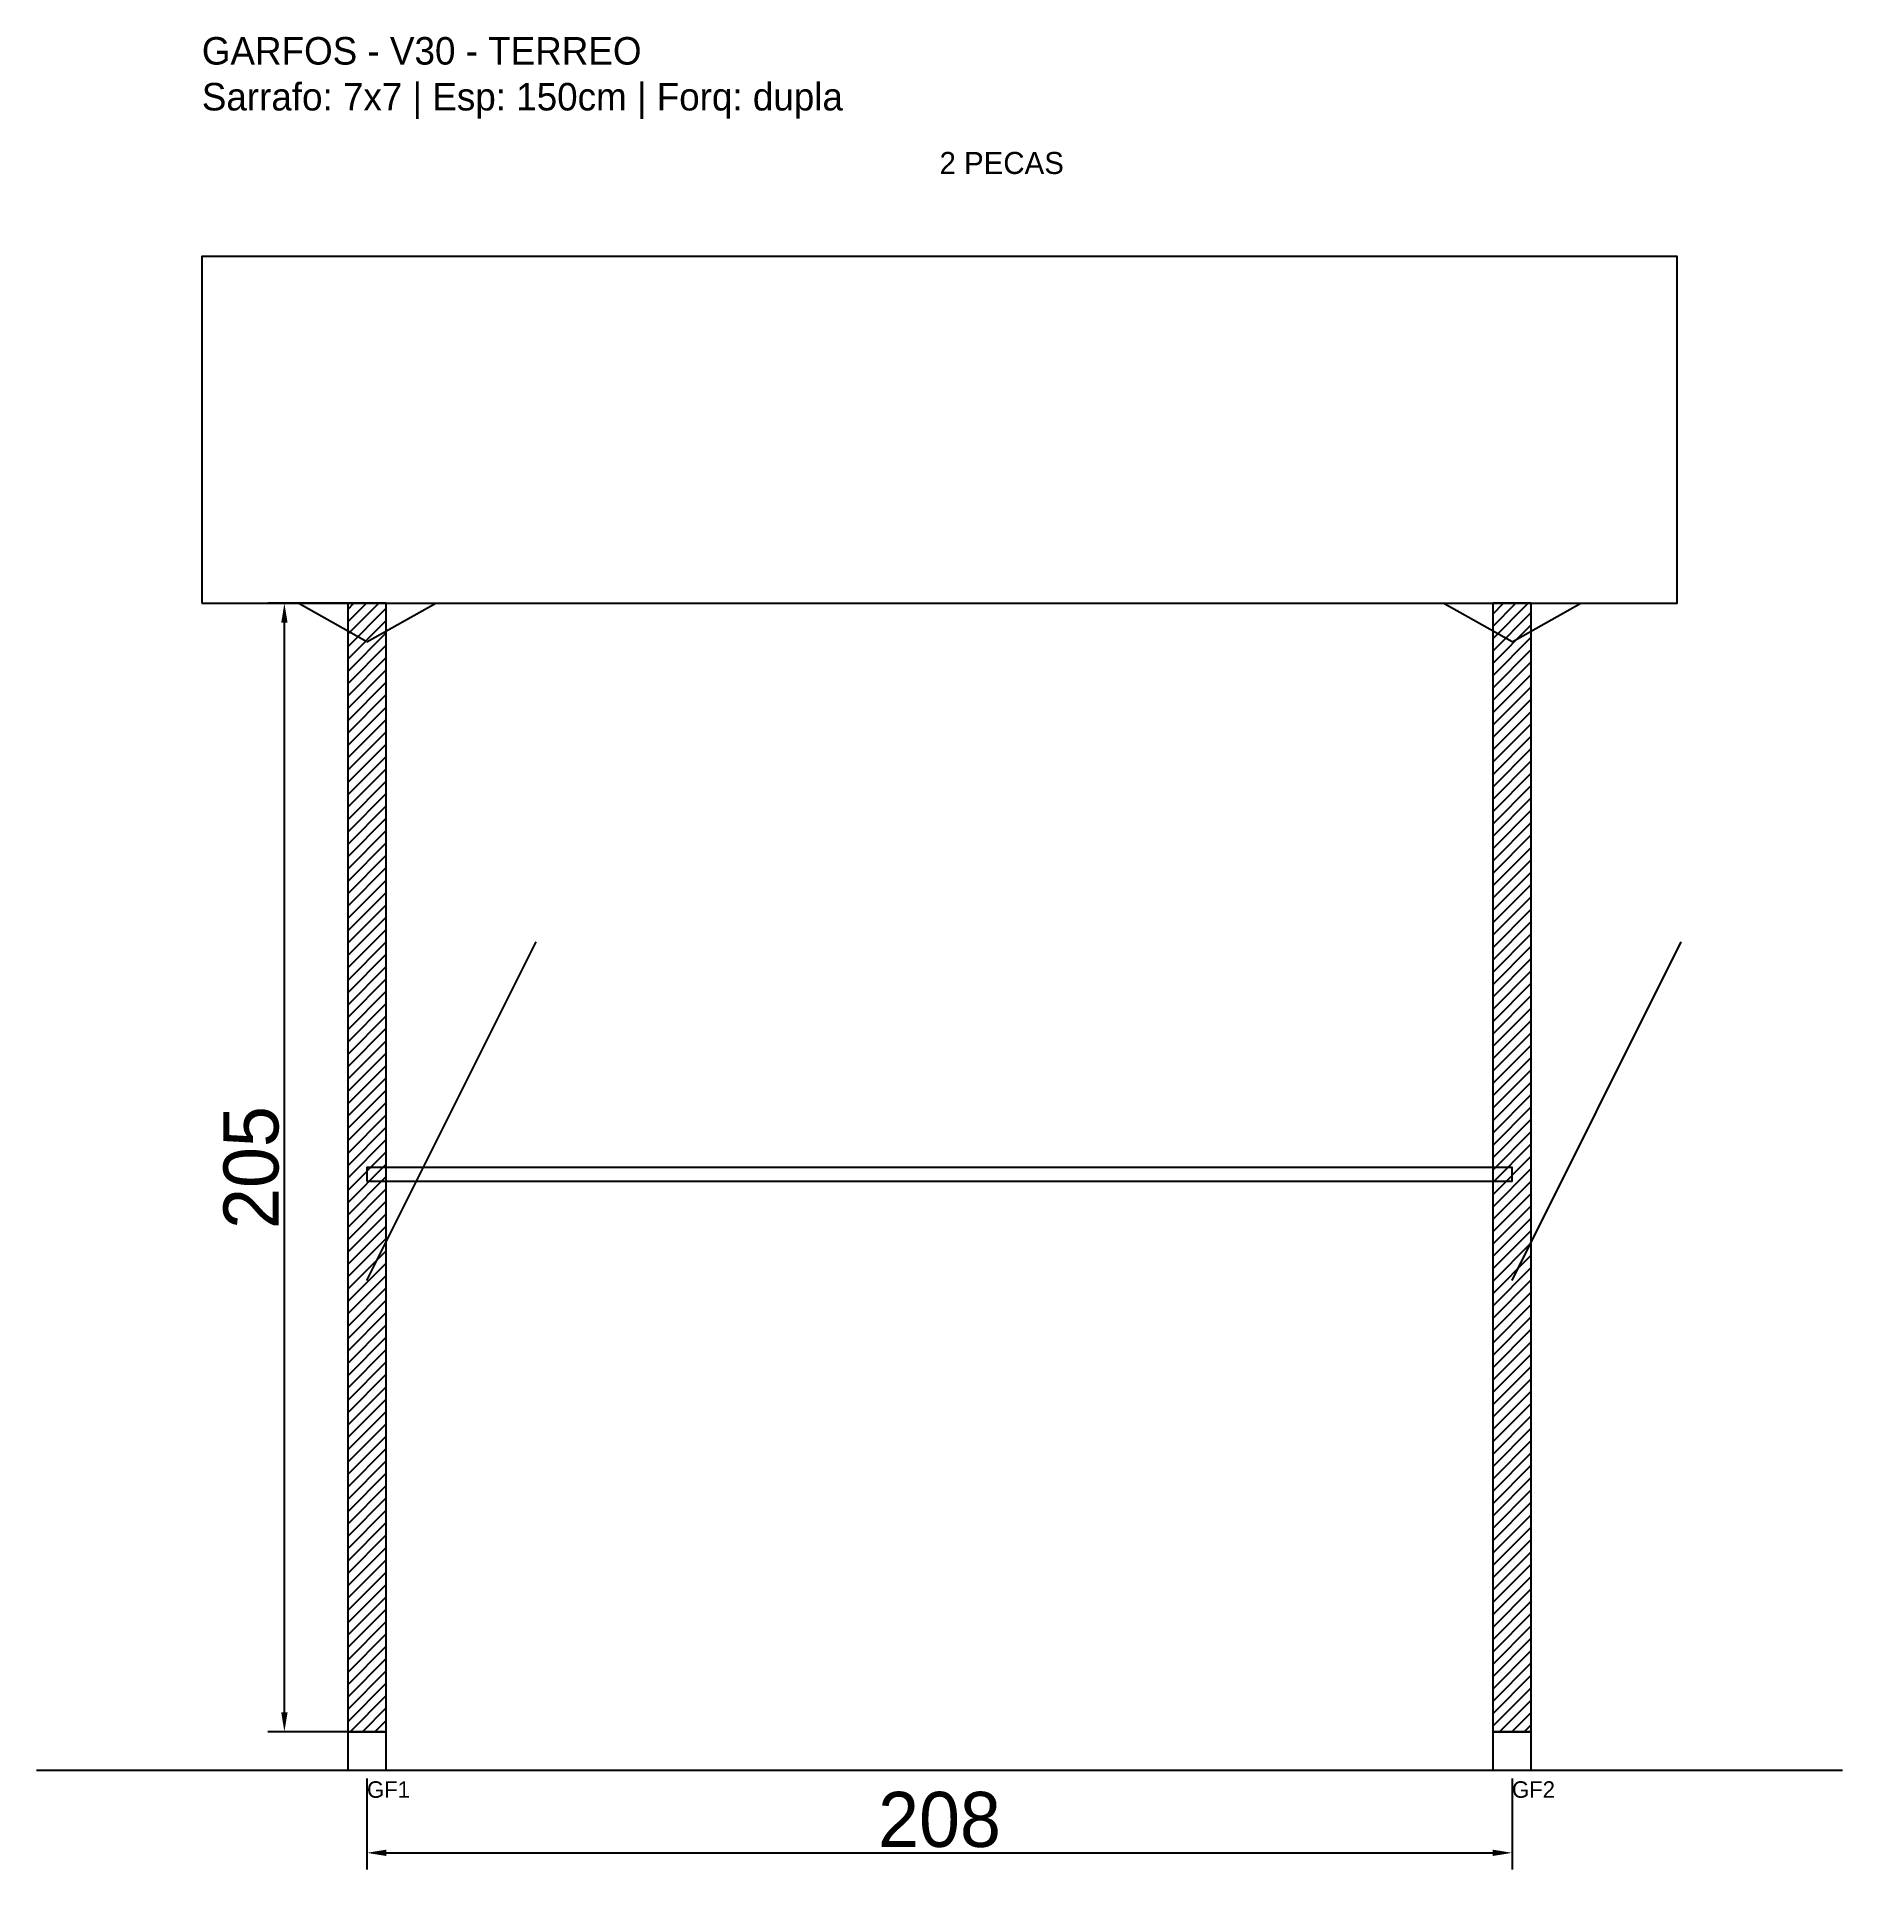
# Model space of a CAD drawing. Header units: metres. Extents: x -30 to 298, y -25 to 308.
import ezdxf

# ---------------------------------------------------------------- set-up
doc = ezdxf.new("R2010")
doc.units = ezdxf.units.M
for name, color, linetype in [('BARRA_ANCORAGEM', 1, 'Continuous'), ('COTA', 241, 'Continuous'), ('GARFOS OK', 3, 'Continuous'), ('NOME DA VIGA', 6, 'Continuous'), ('SARR_7x7', 40, 'Continuous'), ('TIRAS REESCORAMENTO', 252, 'Continuous'), ('VIGAS', 3, 'Continuous')]:
    doc.layers.add(name, color=color, linetype=linetype)
doc.dimstyles.new('EZ DXF', dxfattribs={"dimtxt": 10, "dimasz": 3.5, "dimexe": 3, "dimexo": 1.5, "dimgap": 1, "dimtad": 1, "dimdec": 1, "dimdsep": 46, "dimcen": 2.5, "dimazin": 3, "dimtfac": 1, "dimtmove": 0, "dimatfit": 3})

msp = doc.modelspace()

# ---------------------------------------------------------------- hatches: boundary and pattern name
at = {"layer": 'COTA'}
h = msp.add_hatch(dxfattribs=at)
h.set_pattern_fill('ANSI31', scale=0.5)
h.paths.add_polyline_path([(26.5, 0), (33.5, 0), (33.5, 205), (26.5, 205)])
h = msp.add_hatch(dxfattribs=at)
h.set_pattern_fill('ANSI31', scale=0.5)
h.paths.add_polyline_path([(234.489625, 0), (241.489625, 0), (241.489625, 205), (234.489625, 205)])

# ---------------------------------------------------------------- linework, layer by layer
at = {"layer": 'BARRA_ANCORAGEM'}
for p, q in [((30, 82), (60.75, 143.5)), ((237.989625, 82), (268.739625, 143.5))]:
    msp.add_line(p, q, dxfattribs=at)
at = {"layer": 'GARFOS OK'}
for p, q in [((30, 198), (17.5, 205)), ((17.5, 205), (42.5, 205)), ((30, 198), (42.5, 205)), ((237.989625, 198), (225.489625, 205)), ((225.489625, 205), (250.489625, 205)), ((237.989625, 198), (250.489625, 205))]:
    msp.add_line(p, q, dxfattribs=at)
at = {"layer": 'GARFOS OK', "linetype": 'CONTINUOUS'}
msp.add_line((-30, -7), (297.989625, -7), dxfattribs=at)
at = {"layer": 'GARFOS OK'}
for points in [[(26.5, 0), (33.5, 0), (33.5, 205), (26.5, 205), (26.5, 0)], [(234.489625, 0), (241.489625, 0), (241.489625, 205), (234.489625, 205), (234.489625, 0)]]:
    msp.add_lwpolyline(points, dxfattribs=at)
at = {"layer": 'SARR_7x7'}
for points in [[(26.5, -7), (33.5, -7), (33.5, 0), (26.5, 0), (26.5, -7)], [(234.489625, -7), (241.489625, -7), (241.489625, 0), (234.489625, 0), (234.489625, -7)]]:
    msp.add_lwpolyline(points, dxfattribs=at)
at = {"layer": 'TIRAS REESCORAMENTO'}
msp.add_lwpolyline([(30, 100), (237.989625, 100), (237.989625, 102.5), (30, 102.5), (30, 100)], dxfattribs=at)
at = {"layer": 'VIGAS'}
msp.add_lwpolyline([(0, 205), (267.989625, 205), (267.989625, 268), (0, 268), (0, 205)], dxfattribs=at)

# ---------------------------------------------------------------- texts
at = {"layer": 'NOME DA VIGA'}
for s, height, p in [('2 PECAS', 4, (133.994812, 283)), ('GF1', 3, (30, -12)), ('GF2', 3, (237.989625, -12))]:
    msp.add_text(s, height=height, dxfattribs=at).set_placement(p)
at = {"layer": 'NOME DA VIGA', "insert": (0, 293), "char_height": 5, "attachment_point": 7}
msp.add_mtext('GARFOS - V30 - TERREO\\PSarrafo: 7x7 | Esp: 150cm | Forq: dupla', dxfattribs=at)

# ---------------------------------------------------------------- dimensions: what is measured, and where the dimension line sits
at = {"layer": 'COTA'}
msp.add_linear_dim(base=(15, 0), p1=(30, 0), p2=(30, 205), angle=90, dimstyle='EZ DXF', dxfattribs=at).render()
msp.add_linear_dim(base=(30, -22), p1=(30, -7), p2=(237.989625, -7), dimstyle='EZ DXF', dxfattribs=at).render()

doc.saveas('drawing.dxf')
